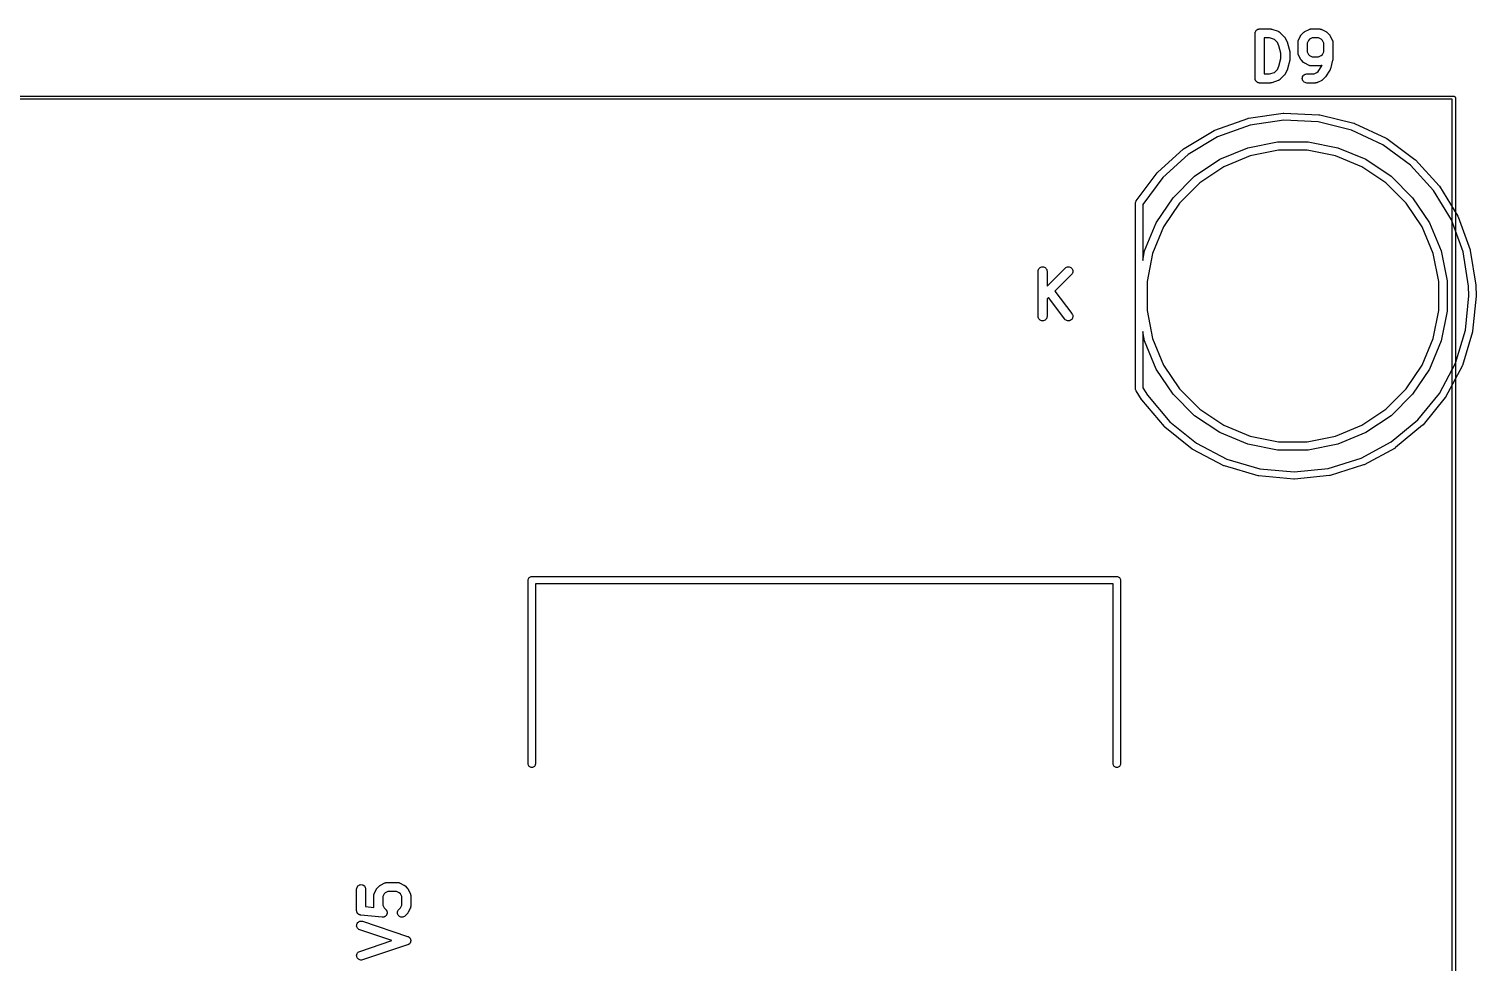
# Model space of a CAD drawing. Extents: x 19 to 116, y -142 to -16.
# Drawn here: x 91.68 to 115.77, y -31.07 to -15.53 of the extents above; entities that cross this region are included whole.
import ezdxf

# ---------------------------------------------------------------- set-up
doc = ezdxf.new("R2010")
doc.units = 0
doc.layers.add('BLACK', color=7, linetype='CONTINUOUS')

msp = doc.modelspace()

# ---------------------------------------------------------------- linework, layer by layer
at = {"layer": 'BLACK', "linetype": 'CONTINUOUS'}
for p, q in [((112.091, -15.6082), (112.092, -15.6012)), ((112.091, -15.6087), (112.091, -15.6082)), ((112.091, -15.6088), (112.091, -15.6087)), ((112.091, -15.6093), (112.091, -15.6088)), ((112.091, -15.6088), (112.091, -15.6088)), ((112.091, -16.3593), (112.091, -15.6093)), ((112.092, -15.6012), (112.093, -15.5942)), ((112.093, -15.5937), (112.095, -15.587)), ((112.093, -15.594), (112.093, -15.5937)), ((112.093, -15.5942), (112.093, -15.594)), ((112.095, -15.587), (112.097, -15.5802)), ((112.097, -15.5797), (112.101, -15.5735)), ((112.097, -15.58), (112.097, -15.5797)), ((112.097, -15.5802), (112.097, -15.58)), ((112.101, -15.5735), (112.104, -15.5673)), ((112.104, -15.5671), (112.105, -15.5669)), ((112.104, -15.5673), (112.104, -15.5671)), ((112.105, -15.5669), (112.109, -15.5615)), ((112.109, -15.5615), (112.114, -15.5561)), ((112.114, -15.5557), (112.119, -15.5513)), ((112.114, -15.5559), (112.114, -15.5557)), ((112.114, -15.5561), (112.114, -15.5559)), ((112.119, -15.5513), (112.125, -15.5468)), ((112.125, -15.5465), (112.132, -15.5433)), ((112.125, -15.5467), (112.125, -15.5465)), ((112.125, -15.5468), (112.125, -15.5467)), ((112.132, -15.5433), (112.138, -15.5399)), ((112.138, -15.5397), (112.145, -15.5377)), ((112.138, -15.5399), (112.138, -15.5397)), ((112.138, -15.5399), (112.138, -15.5399)), ((112.145, -15.5377), (112.152, -15.5357)), ((112.152, -15.5356), (112.159, -15.535)), ((112.152, -15.5357), (112.152, -15.5356)), ((112.152, -15.5357), (112.152, -15.5357)), ((112.159, -15.535), (112.166, -15.5343)), ((112.166, -15.5343), (112.345, -15.5343)), ((112.345, -15.5343), (112.346, -15.5343)), ((112.346, -15.5343), (112.35, -15.5348)), ((112.35, -15.5348), (112.354, -15.5349)), ((112.354, -15.5349), (112.357, -15.5356)), ((112.357, -15.5356), (112.361, -15.5359)), ((112.361, -15.5359), (112.365, -15.5372)), ((112.365, -15.5372), (112.369, -15.5381)), ((112.369, -15.5381), (112.476, -15.5738)), ((112.476, -15.5738), (112.477, -15.5742)), ((112.477, -15.5742), (112.479, -15.5751)), ((112.479, -15.5751), (112.481, -15.5758)), ((112.481, -15.5758), (112.485, -15.5782)), ((112.485, -15.5782), (112.49, -15.5803)), ((112.49, -15.5803), (112.492, -15.5816)), ((112.492, -15.5816), (112.494, -15.5827)), ((112.494, -15.5827), (112.498, -15.5859)), ((112.498, -15.5859), (112.502, -15.5889)), ((112.502, -15.5889), (112.503, -15.5906)), ((112.503, -15.5906), (112.505, -15.592)), ((112.505, -15.592), (112.577, -15.6634)), ((112.814, -15.7186), (112.849, -15.6472)), ((112.849, -15.6472), (112.85, -15.6462)), ((112.85, -15.6462), (112.852, -15.6427)), ((112.852, -15.6427), (112.854, -15.639)), ((112.854, -15.639), (112.856, -15.6366)), ((112.856, -15.6366), (112.858, -15.634)), ((112.858, -15.634), (112.861, -15.6309)), ((112.861, -15.6309), (112.863, -15.6277)), ((112.863, -15.6277), (112.899, -15.592)), ((112.899, -15.592), (112.9, -15.5912)), ((112.9, -15.5912), (112.903, -15.5886)), ((112.903, -15.5886), (112.906, -15.5857)), ((112.906, -15.5857), (112.909, -15.584)), ((112.909, -15.584), (112.911, -15.5821)), ((112.911, -15.5821), (112.915, -15.5802)), ((112.915, -15.5802), (112.919, -15.5779)), ((112.919, -15.5779), (112.99, -15.5422)), ((112.99, -15.5422), (112.991, -15.5417)), ((112.991, -15.5417), (112.993, -15.541)), ((112.993, -15.541), (112.995, -15.5399)), ((112.995, -15.5399), (113, -15.5385)), ((113, -15.5385), (113.005, -15.5367)), ((113.005, -15.5367), (113.007, -15.5364)), ((113.007, -15.5364), (113.009, -15.5357)), ((113.009, -15.5357), (113.014, -15.5352)), ((113.014, -15.5352), (113.019, -15.5344)), ((113.019, -15.5344), (113.021, -15.5345)), ((113.021, -15.5345), (113.024, -15.5343)), ((113.024, -15.5343), (113.166, -15.5343)), ((113.166, -15.5343), (113.167, -15.5343)), ((113.167, -15.5343), (113.17, -15.5345)), ((113.17, -15.5345), (113.172, -15.5345)), ((113.172, -15.5345), (113.177, -15.5354)), ((113.177, -15.5354), (113.182, -15.5359)), ((113.182, -15.5359), (113.184, -15.5366)), ((113.184, -15.5366), (113.186, -15.537)), ((113.186, -15.537), (113.191, -15.5388)), ((113.191, -15.5388), (113.196, -15.5404)), ((113.196, -15.5404), (113.198, -15.5414)), ((113.198, -15.5414), (113.2, -15.5422)), ((113.2, -15.5422), (113.271, -15.5779)), ((113.271, -15.5779), (113.272, -15.5784)), ((113.272, -15.5784), (113.276, -15.5807)), ((113.276, -15.5807), (113.28, -15.5827)), ((113.28, -15.5827), (113.282, -15.5847)), ((113.282, -15.5847), (113.285, -15.5864)), ((113.285, -15.5864), (113.288, -15.5893)), ((113.288, -15.5893), (113.291, -15.592)), ((113.291, -15.592), (113.327, -15.6277)), ((113.327, -15.6277), (113.327, -15.6284)), ((113.327, -15.6284), (113.33, -15.6317)), ((113.33, -15.6317), (113.333, -15.6348)), ((113.333, -15.6348), (113.335, -15.6374)), ((113.335, -15.6374), (113.336, -15.6399)), ((113.336, -15.6399), (113.338, -15.6436)), ((113.338, -15.6436), (113.341, -15.6472)), ((113.341, -15.6472), (113.376, -15.7186)), ((112.241, -15.6843), (112.241, -16.2843)), ((112.333, -15.6843), (112.241, -15.6843)), ((112.412, -15.7106), (112.333, -15.6843)), ((112.462, -15.7609), (112.412, -15.7106)), ((112.489, -15.814), (112.462, -15.7609)), ((112.52, -15.9399), (112.489, -15.814)), ((112.577, -15.6634), (112.577, -15.6641)), ((112.577, -15.6641), (112.58, -15.6674)), ((112.58, -15.6674), (112.583, -15.6705)), ((112.583, -15.6705), (112.585, -15.6731)), ((112.585, -15.6731), (112.586, -15.6756)), ((112.586, -15.6756), (112.588, -15.6793)), ((112.588, -15.6793), (112.591, -15.6829)), ((112.591, -15.6829), (112.626, -15.7543)), ((112.626, -15.7543), (112.627, -15.7553)), ((112.627, -15.7553), (112.627, -15.7556)), ((112.627, -15.7556), (112.627, -15.7559)), ((112.627, -15.7559), (112.629, -15.7625)), ((112.629, -15.7625), (112.632, -15.769)), ((112.632, -15.769), (112.632, -15.7693)), ((112.632, -15.7693), (112.632, -15.7697)), ((112.632, -15.7697), (112.668, -15.9125)), ((112.806, -15.7467), (112.807, -15.7416)), ((112.806, -15.7489), (112.806, -15.7467)), ((112.806, -15.7511), (112.806, -15.7489)), ((112.806, -15.7521), (112.806, -15.7511)), ((112.806, -15.9307), (112.806, -15.7521)), ((112.807, -15.7365), (112.808, -15.7344)), ((112.807, -15.7416), (112.807, -15.7365)), ((112.808, -15.7323), (112.81, -15.7275)), ((112.808, -15.7344), (112.808, -15.7323)), ((112.81, -15.7275), (112.812, -15.7226)), ((112.812, -15.7226), (112.813, -15.7207)), ((112.813, -15.7207), (112.814, -15.7186)), ((112.978, -15.7251), (112.956, -15.7698)), ((112.956, -15.7698), (112.956, -15.913)), ((112.997, -15.7066), (112.978, -15.7251)), ((113.041, -15.6843), (112.997, -15.7066)), ((113.149, -15.6843), (113.041, -15.6843)), ((113.193, -15.7066), (113.149, -15.6843)), ((113.212, -15.7251), (113.193, -15.7066)), ((113.234, -15.7698), (113.212, -15.7251)), ((113.234, -15.913), (113.234, -15.7698)), ((113.376, -15.7186), (113.377, -15.7195)), ((113.377, -15.7195), (113.378, -15.7216)), ((113.378, -15.7216), (113.379, -15.7236)), ((113.379, -15.7236), (113.38, -15.7285)), ((113.38, -15.7285), (113.382, -15.7333)), ((113.382, -15.7333), (113.382, -15.7355)), ((113.382, -15.7355), (113.383, -15.7376)), ((113.383, -15.7376), (113.383, -15.7427)), ((113.383, -15.7427), (113.384, -15.7477)), ((113.384, -15.7477), (113.384, -15.7499)), ((113.384, -15.7499), (113.384, -15.7521)), ((113.384, -15.7521), (113.384, -16.0379)), ((112.489, -16.1545), (112.52, -16.0286)), ((112.52, -16.0286), (112.52, -15.9399)), ((112.668, -16.056), (112.632, -16.1989)), ((112.668, -15.9125), (112.668, -15.9135)), ((112.668, -15.9135), (112.668, -15.9149)), ((112.668, -15.9149), (112.669, -15.9161)), ((112.669, -16.0475), (112.668, -16.0534)), ((112.668, -16.0534), (112.668, -16.0547)), ((112.668, -16.0547), (112.668, -16.056)), ((112.669, -15.9161), (112.669, -15.9221)), ((112.669, -15.9221), (112.67, -15.928)), ((112.67, -16.0416), (112.669, -16.0475)), ((112.67, -15.928), (112.67, -15.9294)), ((112.67, -15.9294), (112.67, -15.9307)), ((112.67, -15.9307), (112.67, -16.0379)), ((112.67, -16.0379), (112.67, -16.0389)), ((112.67, -16.0389), (112.67, -16.0402)), ((112.67, -16.0402), (112.67, -16.0416)), ((112.806, -15.9329), (112.806, -15.9307)), ((112.806, -15.9351), (112.806, -15.9329)), ((112.807, -15.9402), (112.806, -15.9351)), ((112.807, -15.9453), (112.807, -15.9402)), ((112.808, -15.9474), (112.807, -15.9453)), ((112.808, -15.9496), (112.808, -15.9474)), ((112.81, -15.9544), (112.808, -15.9496)), ((112.811, -15.9593), (112.81, -15.9544)), ((112.812, -15.9612), (112.811, -15.9593)), ((112.813, -15.9633), (112.812, -15.9612)), ((112.814, -15.9643), (112.813, -15.9633)), ((112.849, -16.0357), (112.814, -15.9643)), ((112.852, -16.0392), (112.849, -16.0357)), ((112.854, -16.043), (112.852, -16.0392)), ((112.855, -16.0454), (112.854, -16.043)), ((112.857, -16.0481), (112.855, -16.0454)), ((112.86, -16.0511), (112.857, -16.0481)), ((112.863, -16.0544), (112.86, -16.0511)), ((112.863, -16.0552), (112.863, -16.0544)), ((112.899, -16.0909), (112.863, -16.0552)), ((112.902, -16.0936), (112.899, -16.0909)), ((112.905, -16.0965), (112.902, -16.0936)), ((112.908, -16.0982), (112.905, -16.0965)), ((112.91, -16.1002), (112.908, -16.0982)), ((112.914, -16.1022), (112.91, -16.1002)), ((112.918, -16.1045), (112.914, -16.1022)), ((112.919, -16.1049), (112.918, -16.1045)), ((112.99, -16.1407), (112.919, -16.1049)), ((112.956, -15.913), (112.978, -15.9577)), ((112.978, -15.9577), (112.997, -15.9762)), ((112.992, -16.1414), (112.99, -16.1407)), ((112.997, -15.9762), (113.041, -15.9986)), ((113.041, -15.9986), (113.149, -15.9986)), ((113.149, -15.9986), (113.193, -15.9762)), ((113.193, -15.9762), (113.212, -15.9577)), ((113.199, -16.1411), (113.197, -16.1419)), ((113.2, -16.1407), (113.199, -16.1411)), ((113.207, -16.137), (113.2, -16.1407)), ((113.204, -16.1499), (113.207, -16.137)), ((113.212, -15.9577), (113.234, -15.913)), ((113.382, -16.056), (113.346, -16.1989)), ((113.383, -16.0534), (113.382, -16.0547)), ((113.382, -16.0547), (113.382, -16.056)), ((113.384, -16.0416), (113.383, -16.0475)), ((113.383, -16.0475), (113.383, -16.0534)), ((113.384, -16.0379), (113.384, -16.0389)), ((113.384, -16.0389), (113.384, -16.0402)), ((113.384, -16.0402), (113.384, -16.0416)), ((112.092, -16.3663), (112.091, -16.3593)), ((112.093, -16.3733), (112.092, -16.3663)), ((112.093, -16.3736), (112.093, -16.3733)), ((112.093, -16.3739), (112.093, -16.3736)), ((112.095, -16.3806), (112.093, -16.3739)), ((112.097, -16.3874), (112.095, -16.3806)), ((112.241, -16.2843), (112.333, -16.2843)), ((112.333, -16.2843), (112.412, -16.258)), ((112.412, -16.258), (112.462, -16.2077)), ((112.462, -16.2077), (112.489, -16.1545)), ((112.501, -16.3803), (112.497, -16.3833)), ((112.503, -16.3787), (112.501, -16.3803)), ((112.504, -16.3773), (112.503, -16.3787)), ((112.505, -16.3766), (112.504, -16.3773)), ((112.577, -16.3052), (112.505, -16.3766)), ((112.579, -16.3019), (112.577, -16.3052)), ((112.582, -16.2989), (112.579, -16.3019)), ((112.584, -16.2963), (112.582, -16.2989)), ((112.586, -16.2939), (112.584, -16.2963)), ((112.588, -16.2902), (112.586, -16.2939)), ((112.59, -16.2866), (112.588, -16.2902)), ((112.591, -16.2857), (112.59, -16.2866)), ((112.626, -16.2143), (112.591, -16.2857)), ((112.627, -16.2136), (112.626, -16.2139)), ((112.626, -16.2139), (112.626, -16.2143)), ((112.629, -16.2071), (112.627, -16.2136)), ((112.632, -16.2006), (112.629, -16.2071)), ((112.632, -16.1989), (112.632, -16.1999)), ((112.632, -16.1999), (112.632, -16.2002)), ((112.632, -16.2002), (112.632, -16.2006)), ((112.877, -16.3588), (112.879, -16.3442)), ((112.878, -16.3733), (112.877, -16.3588)), ((112.883, -16.3874), (112.878, -16.3733)), ((112.879, -16.3442), (112.883, -16.3302)), ((112.883, -16.3302), (112.89, -16.3173)), ((112.89, -16.3173), (112.899, -16.3061)), ((112.899, -16.3061), (112.911, -16.2968)), ((112.911, -16.2968), (112.924, -16.2899)), ((112.924, -16.2899), (112.938, -16.2857)), ((112.938, -16.2857), (112.952, -16.2843)), ((112.952, -16.2843), (113.077, -16.2843)), ((112.994, -16.1425), (112.992, -16.1414)), ((112.999, -16.1441), (112.994, -16.1425)), ((113.004, -16.1459), (112.999, -16.1441)), ((113.006, -16.1463), (113.004, -16.1459)), ((113.008, -16.1469), (113.006, -16.1463)), ((113.013, -16.1475), (113.008, -16.1469)), ((113.018, -16.1484), (113.013, -16.1475)), ((113.02, -16.1483), (113.018, -16.1484)), ((113.023, -16.1486), (113.02, -16.1483)), ((113.024, -16.1486), (113.023, -16.1486)), ((113.166, -16.1486), (113.024, -16.1486)), ((113.077, -16.2843), (113.122, -16.2619)), ((113.122, -16.2619), (113.144, -16.2401)), ((113.144, -16.2401), (113.204, -16.1499)), ((113.169, -16.1484), (113.166, -16.1486)), ((113.171, -16.1484), (113.169, -16.1484)), ((113.176, -16.1476), (113.171, -16.1484)), ((113.181, -16.1471), (113.176, -16.1476)), ((113.183, -16.1465), (113.181, -16.1471)), ((113.185, -16.1462), (113.183, -16.1465)), ((113.19, -16.1444), (113.185, -16.1462)), ((113.195, -16.1429), (113.19, -16.1444)), ((113.197, -16.1419), (113.195, -16.1429)), ((113.215, -16.38), (113.212, -16.3829)), ((113.219, -16.3773), (113.215, -16.38)), ((113.255, -16.3409), (113.219, -16.3766)), ((113.219, -16.3766), (113.219, -16.3773)), ((113.26, -16.3356), (113.255, -16.3409)), ((113.264, -16.3303), (113.26, -16.3356)), ((113.265, -16.3295), (113.264, -16.3296)), ((113.264, -16.3296), (113.264, -16.3296)), ((113.264, -16.3296), (113.264, -16.3296)), ((113.264, -16.3296), (113.264, -16.3303)), ((113.336, -16.2223), (113.265, -16.3295)), ((113.338, -16.2179), (113.336, -16.2223)), ((113.341, -16.2136), (113.338, -16.2179)), ((113.342, -16.2115), (113.341, -16.2136)), ((113.343, -16.2094), (113.342, -16.2115)), ((113.344, -16.2046), (113.343, -16.2094)), ((113.346, -16.1999), (113.344, -16.2046)), ((113.346, -16.1989), (113.346, -16.1999)), ((112.097, -16.3876), (112.097, -16.3874)), ((112.097, -16.3879), (112.097, -16.3876)), ((112.1, -16.3941), (112.097, -16.3879)), ((112.104, -16.4004), (112.1, -16.3941)), ((112.104, -16.4006), (112.104, -16.4004)), ((112.104, -16.4008), (112.104, -16.4006)), ((112.108, -16.4063), (112.104, -16.4008)), ((112.113, -16.4118), (112.108, -16.4063)), ((112.113, -16.4119), (112.113, -16.4118)), ((112.113, -16.4121), (112.113, -16.4119)), ((112.119, -16.4166), (112.113, -16.4121)), ((112.124, -16.4212), (112.119, -16.4166)), ((112.124, -16.4213), (112.124, -16.4212)), ((112.124, -16.4215), (112.124, -16.4213)), ((112.131, -16.4248), (112.124, -16.4215)), ((112.137, -16.4282), (112.131, -16.4248)), ((112.137, -16.4283), (112.137, -16.4282)), ((112.137, -16.4284), (112.137, -16.4283)), ((112.144, -16.4305), (112.137, -16.4284)), ((112.151, -16.4326), (112.144, -16.4305)), ((112.151, -16.4327), (112.151, -16.4326)), ((112.151, -16.4328), (112.151, -16.4327)), ((112.158, -16.4335), (112.151, -16.4328)), ((112.165, -16.4343), (112.158, -16.4335)), ((112.166, -16.4343), (112.165, -16.4343)), ((112.345, -16.4343), (112.166, -16.4343)), ((112.166, -16.4343), (112.166, -16.4343)), ((112.166, -16.4343), (112.166, -16.4343)), ((112.166, -16.4343), (112.166, -16.4343)), ((112.349, -16.4339), (112.345, -16.4343)), ((112.353, -16.4338), (112.349, -16.4339)), ((112.356, -16.4332), (112.353, -16.4338)), ((112.36, -16.4329), (112.356, -16.4332)), ((112.364, -16.4316), (112.36, -16.4329)), ((112.368, -16.4308), (112.364, -16.4316)), ((112.369, -16.4304), (112.368, -16.4308)), ((112.476, -16.3947), (112.369, -16.4304)), ((112.478, -16.3938), (112.476, -16.3947)), ((112.48, -16.3932), (112.478, -16.3938)), ((112.485, -16.3909), (112.48, -16.3932)), ((112.489, -16.3888), (112.485, -16.3909)), ((112.491, -16.3875), (112.489, -16.3888)), ((112.493, -16.3865), (112.491, -16.3875)), ((112.497, -16.3833), (112.493, -16.3865)), ((112.889, -16.4004), (112.883, -16.3874)), ((112.899, -16.4118), (112.889, -16.4004)), ((112.91, -16.4212), (112.899, -16.4118)), ((112.923, -16.4282), (112.91, -16.4212)), ((112.937, -16.4326), (112.923, -16.4282)), ((112.951, -16.4343), (112.937, -16.4326)), ((112.952, -16.4343), (112.951, -16.4343)), ((113.095, -16.4343), (112.952, -16.4343)), ((113.097, -16.4341), (113.095, -16.4343)), ((113.099, -16.4342), (113.097, -16.4341)), ((113.104, -16.4334), (113.099, -16.4342)), ((113.11, -16.4329), (113.104, -16.4334)), ((113.112, -16.4322), (113.11, -16.4329)), ((113.114, -16.4319), (113.112, -16.4322)), ((113.119, -16.4301), (113.114, -16.4319)), ((113.124, -16.4286), (113.119, -16.4301)), ((113.126, -16.4276), (113.124, -16.4286)), ((113.128, -16.4268), (113.126, -16.4276)), ((113.129, -16.4264), (113.128, -16.4268)), ((113.2, -16.3907), (113.129, -16.4264)), ((113.204, -16.3884), (113.2, -16.3907)), ((113.207, -16.3865), (113.204, -16.3884)), ((113.21, -16.3845), (113.207, -16.3865)), ((113.212, -16.3829), (113.21, -16.3845)), ((19.4312, -16.655), (115.399, -16.655)), ((115.375, -16.705), (19.455, -16.705)), ((115.375, -142.215), (115.375, -16.705)), ((115.399, -16.655), (115.4, -16.6549)), ((115.4, -16.6549), (115.401, -16.655)), ((115.401, -16.655), (115.401, -16.655)), ((115.401, -16.655), (115.405, -16.6554)), ((115.405, -16.6554), (115.41, -16.6568)), ((115.41, -16.6568), (115.414, -16.6591)), ((115.414, -16.6591), (115.418, -16.6622)), ((115.418, -16.6622), (115.421, -16.666)), ((115.421, -16.666), (115.423, -16.6704)), ((115.423, -16.6704), (115.425, -16.6751)), ((115.425, -16.6751), (115.425, -16.68)), ((115.425, -16.68), (115.425, -16.6812)), ((115.425, -16.6812), (115.425, -142.239)), ((111.422, -17.2201), (111.972, -17.0235)), ((111.972, -17.0235), (111.973, -17.0232)), ((111.973, -17.0232), (111.978, -17.0219)), ((111.978, -17.0219), (111.983, -17.0206)), ((111.983, -17.0206), (112.56, -16.9345)), ((112.572, -17.054), (112.007, -17.1384)), ((112.56, -16.9345), (112.561, -16.9343)), ((112.561, -16.9343), (112.567, -16.9341)), ((112.567, -16.9341), (112.572, -16.9339)), ((112.572, -16.9339), (113.155, -16.9615)), ((113.143, -17.081), (112.572, -17.054)), ((113.698, -17.2185), (113.143, -17.081)), ((113.155, -16.9615), (113.156, -16.9615)), ((113.156, -16.9615), (113.161, -16.9624)), ((113.161, -16.9624), (113.167, -16.9631)), ((113.167, -16.9631), (113.733, -17.1034)), ((113.733, -17.1034), (113.734, -17.1036)), ((113.734, -17.1036), (113.739, -17.1055)), ((110.911, -17.5247), (111.412, -17.2251)), ((111.468, -17.3311), (110.978, -17.6247)), ((111.412, -17.2251), (111.413, -17.2247)), ((111.413, -17.2247), (111.418, -17.2224)), ((111.418, -17.2224), (111.422, -17.2201)), ((112.007, -17.1384), (111.468, -17.3311)), ((114.216, -17.4611), (113.698, -17.2185)), ((113.739, -17.1055), (113.744, -17.1073)), ((113.744, -17.1073), (114.272, -17.3549)), ((110.469, -17.9228), (110.902, -17.5317)), ((110.902, -17.5311), (110.907, -17.528)), ((110.902, -17.5317), (110.902, -17.5311)), ((110.907, -17.528), (110.911, -17.5247)), ((111.504, -17.7046), (111.971, -17.5111)), ((111.971, -17.5111), (112.467, -17.4124)), ((112.481, -17.5517), (112.012, -17.6451)), ((112.467, -17.4124), (112.973, -17.4124)), ((112.959, -17.5517), (112.481, -17.5517)), ((113.428, -17.6451), (112.959, -17.5517)), ((112.973, -17.4124), (113.469, -17.5111)), ((113.469, -17.5111), (113.936, -17.7046)), ((114.677, -17.7997), (114.216, -17.4611)), ((114.272, -17.3549), (114.273, -17.3553)), ((114.273, -17.3553), (114.278, -17.3582)), ((114.278, -17.3582), (114.282, -17.3609)), ((114.282, -17.3609), (114.753, -17.7065)), ((110.978, -17.6247), (110.553, -18.0079)), ((111.083, -17.9856), (111.504, -17.7046)), ((112.012, -17.6451), (111.57, -17.8281)), ((113.87, -17.8281), (113.428, -17.6451)), ((113.936, -17.7046), (114.357, -17.9856)), ((115.063, -18.2213), (114.677, -17.7997)), ((114.753, -17.7065), (114.753, -17.707)), ((114.753, -17.707), (114.757, -17.7107)), ((114.757, -17.7107), (114.761, -17.7143)), ((114.761, -17.7143), (115.156, -18.1446)), ((110.114, -18.3963), (110.461, -17.9315)), ((110.553, -18.0079), (110.22, -18.4551)), ((110.461, -17.9308), (110.465, -17.9269)), ((110.461, -17.9315), (110.461, -17.9308)), ((110.465, -17.9269), (110.469, -17.9228)), ((110.726, -18.3433), (111.083, -17.9856)), ((111.57, -17.8281), (111.172, -18.0939)), ((114.268, -18.0939), (113.87, -17.8281)), ((114.357, -17.9856), (114.714, -18.3433)), ((111.172, -18.0939), (110.834, -18.4321)), ((114.606, -18.4321), (114.268, -18.0939)), ((115.36, -18.7099), (115.063, -18.2213)), ((115.156, -18.1446), (115.156, -18.1452)), ((115.156, -18.1452), (115.159, -18.1496)), ((115.159, -18.1496), (115.163, -18.1539)), ((115.163, -18.1539), (115.466, -18.6526)), ((110.1, -18.4321), (110.101, -18.4232)), ((110.1, -21.5279), (110.1, -18.4321)), ((110.101, -18.4232), (110.104, -18.4119)), ((110.104, -18.4119), (110.11, -18.4015)), ((110.11, -18.4015), (110.114, -18.3963)), ((110.22, -18.4551), (110.22, -19.3874)), ((110.445, -18.7638), (110.726, -18.3433)), ((110.834, -18.4321), (110.568, -18.8298)), ((114.872, -18.8298), (114.606, -18.4321)), ((114.714, -18.3433), (114.995, -18.7638)), ((110.251, -19.2311), (110.445, -18.7638)), ((114.995, -18.7638), (115.189, -19.2311)), ((115.557, -19.2469), (115.36, -18.7099)), ((115.466, -18.6526), (115.466, -18.6533)), ((115.466, -18.6533), (115.468, -18.6582)), ((115.468, -18.6582), (115.471, -18.6632)), ((115.471, -18.6632), (115.671, -19.2112)), ((110.568, -18.8298), (110.385, -19.2717)), ((115.055, -19.2717), (114.872, -18.8298)), ((110.22, -19.3874), (110.251, -19.2311)), ((110.385, -19.2717), (110.292, -19.7408)), ((115.148, -19.7408), (115.055, -19.2717)), ((115.189, -19.2311), (115.288, -19.7271)), ((115.645, -19.8139), (115.557, -19.2469)), ((115.671, -19.2112), (115.672, -19.212)), ((115.672, -19.212), (115.673, -19.2173)), ((115.673, -19.2173), (115.674, -19.2225)), ((115.674, -19.2225), (115.764, -19.7991)), ((108.501, -19.5157), (108.513, -19.5065)), ((108.513, -19.5065), (108.525, -19.4997)), ((108.525, -19.4997), (108.54, -19.4956)), ((108.54, -19.4956), (108.554, -19.4943)), ((108.554, -19.4943), (108.569, -19.4958)), ((108.569, -19.4958), (108.583, -19.5001)), ((108.583, -19.5001), (108.596, -19.5071)), ((108.596, -19.5071), (108.607, -19.5164)), ((108.93, -19.5155), (108.941, -19.5064)), ((108.941, -19.5064), (108.954, -19.4996)), ((108.954, -19.4996), (108.968, -19.4956)), ((108.968, -19.4956), (108.983, -19.4943)), ((108.983, -19.4943), (108.997, -19.4959)), ((108.997, -19.4959), (109.011, -19.5002)), ((109.011, -19.5002), (109.024, -19.5073)), ((109.024, -19.5073), (109.036, -19.5166)), ((108.479, -19.5682), (108.48, -19.5537)), ((108.479, -19.5693), (108.479, -19.5682)), ((108.479, -20.3193), (108.479, -19.5693)), ((108.48, -19.5537), (108.485, -19.5397)), ((108.485, -19.5397), (108.492, -19.5269)), ((108.492, -19.5269), (108.501, -19.5157)), ((108.607, -19.5164), (108.616, -19.5278)), ((108.616, -19.5278), (108.623, -19.5407)), ((108.623, -19.5407), (108.627, -19.5547)), ((108.627, -19.5547), (108.629, -19.5693)), ((108.629, -19.8168), (108.929, -19.5163)), ((108.629, -19.5693), (108.629, -19.8168)), ((109.035, -19.6223), (108.76, -19.8978)), ((108.929, -19.5163), (108.93, -19.5155)), ((109.044, -19.611), (109.035, -19.6223)), ((109.036, -19.5166), (109.045, -19.528)), ((109.051, -19.5981), (109.044, -19.611)), ((109.045, -19.528), (109.052, -19.5409)), ((109.056, -19.5841), (109.051, -19.5981)), ((109.052, -19.5409), (109.056, -19.555)), ((109.056, -19.555), (109.057, -19.5695)), ((109.057, -19.5695), (109.056, -19.5841)), ((110.292, -19.7408), (110.292, -20.2192)), ((115.148, -20.2192), (115.148, -19.7408)), ((115.288, -19.7271), (115.288, -20.2329)), ((108.76, -19.8978), (109.042, -20.2743)), ((115.594, -20.5486), (115.65, -19.9777)), ((115.65, -19.9777), (115.645, -19.8139)), ((115.77, -19.9854), (115.713, -20.5662)), ((115.764, -19.7991), (115.764, -19.7999)), ((115.764, -19.7999), (115.765, -19.8033)), ((115.765, -19.8033), (115.765, -19.8066)), ((115.765, -19.8066), (115.77, -19.9787)), ((115.77, -19.9787), (115.77, -19.9796)), ((115.77, -19.9796), (115.77, -19.9829)), ((115.77, -19.9829), (115.77, -19.9854)), ((108.653, -20.0049), (108.629, -20.0289)), ((108.629, -20.0289), (108.629, -20.3193)), ((108.922, -20.3643), (108.653, -20.0049)), ((110.292, -20.2192), (110.385, -20.6883)), ((115.055, -20.6883), (115.148, -20.2192)), ((115.288, -20.2329), (115.189, -20.7289)), ((108.48, -20.3339), (108.479, -20.3193)), ((108.484, -20.3479), (108.48, -20.3339)), ((108.491, -20.3608), (108.484, -20.3479)), ((108.5, -20.3721), (108.491, -20.3608)), ((108.512, -20.3815), (108.5, -20.3721)), ((108.525, -20.3884), (108.512, -20.3815)), ((108.538, -20.3928), (108.525, -20.3884)), ((108.553, -20.3943), (108.538, -20.3928)), ((108.568, -20.393), (108.553, -20.3943)), ((108.582, -20.3888), (108.568, -20.393)), ((108.595, -20.382), (108.582, -20.3888)), ((108.606, -20.3729), (108.595, -20.382)), ((108.615, -20.3617), (108.606, -20.3729)), ((108.623, -20.3488), (108.615, -20.3617)), ((108.627, -20.3349), (108.623, -20.3488)), ((108.629, -20.3203), (108.627, -20.3349)), ((108.629, -20.3193), (108.629, -20.3203)), ((108.932, -20.3751), (108.922, -20.3643)), ((108.944, -20.3838), (108.932, -20.3751)), ((108.957, -20.39), (108.944, -20.3838)), ((108.971, -20.3935), (108.957, -20.39)), ((108.986, -20.3942), (108.971, -20.3935)), ((109, -20.392), (108.986, -20.3942)), ((109.014, -20.3871), (109, -20.392)), ((109.027, -20.3796), (109.014, -20.3871)), ((109.038, -20.3698), (109.027, -20.3796)), ((109.046, -20.3581), (109.038, -20.3698)), ((109.042, -20.2743), (109.043, -20.2751)), ((109.043, -20.2751), (109.05, -20.2877)), ((109.053, -20.3449), (109.046, -20.3581)), ((109.05, -20.2877), (109.055, -20.3016)), ((109.056, -20.3307), (109.053, -20.3449)), ((109.055, -20.3016), (109.057, -20.3161)), ((109.057, -20.3161), (109.056, -20.3307)), ((110.251, -20.7289), (110.22, -20.5726)), ((110.22, -20.5726), (110.22, -21.5072)), ((110.385, -20.6883), (110.568, -21.1302)), ((114.872, -21.1302), (115.055, -20.6883)), ((115.429, -21.096), (115.594, -20.5486)), ((115.711, -20.5776), (115.542, -21.1363)), ((115.712, -20.5723), (115.711, -20.5776)), ((115.713, -20.567), (115.712, -20.5723)), ((115.713, -20.5662), (115.713, -20.567)), ((110.445, -21.1962), (110.251, -20.7289)), ((115.189, -20.7289), (114.995, -21.1962)), ((110.726, -21.6167), (110.445, -21.1962)), ((110.568, -21.1302), (110.834, -21.5279)), ((114.606, -21.5279), (114.872, -21.1302)), ((114.995, -21.1962), (114.714, -21.6167)), ((115.16, -21.6009), (115.429, -21.096)), ((115.538, -21.1471), (115.264, -21.6624)), ((115.54, -21.1421), (115.538, -21.1471)), ((115.542, -21.1371), (115.54, -21.1421)), ((115.542, -21.1363), (115.542, -21.1371)), ((110.101, -21.5368), (110.1, -21.5279)), ((110.104, -21.5481), (110.101, -21.5368)), ((110.11, -21.5585), (110.104, -21.5481)), ((110.112, -21.561), (110.11, -21.5585)), ((110.203, -21.7021), (110.112, -21.561)), ((110.22, -21.5072), (110.302, -21.634)), ((110.302, -21.634), (110.671, -22.0735)), ((111.083, -21.9744), (110.726, -21.6167)), ((110.834, -21.5279), (111.172, -21.8661)), ((114.268, -21.8661), (114.606, -21.5279)), ((114.714, -21.6167), (114.357, -21.9744)), ((114.799, -22.0441), (115.16, -21.6009)), ((115.257, -21.6722), (114.888, -22.1244)), ((115.26, -21.6677), (115.257, -21.6722)), ((115.263, -21.6632), (115.26, -21.6677)), ((115.264, -21.6624), (115.263, -21.6632)), ((110.205, -21.7047), (110.203, -21.7021)), ((110.207, -21.7076), (110.205, -21.7047)), ((110.207, -21.7082), (110.207, -21.7076)), ((110.582, -22.1552), (110.207, -21.7082)), ((111.172, -21.8661), (111.57, -22.1319)), ((113.87, -22.1319), (114.268, -21.8661)), ((110.586, -22.159), (110.582, -22.1552)), ((110.59, -22.1628), (110.586, -22.159)), ((110.591, -22.1634), (110.59, -22.1628)), ((111.046, -22.5289), (110.591, -22.1634)), ((110.671, -22.0735), (111.116, -22.4317)), ((111.504, -22.2554), (111.083, -21.9744)), ((111.57, -22.1319), (112.012, -22.3149)), ((113.428, -22.3149), (113.87, -22.1319)), ((114.357, -21.9744), (113.936, -22.2554)), ((114.359, -22.4086), (114.799, -22.0441)), ((114.88, -22.1328), (114.431, -22.5048)), ((114.884, -22.1289), (114.88, -22.1328)), ((114.888, -22.1251), (114.884, -22.1289)), ((114.888, -22.1244), (114.888, -22.1251)), ((111.971, -22.4489), (111.504, -22.2554)), ((112.012, -22.3149), (112.481, -22.4083)), ((112.959, -22.4083), (113.428, -22.3149)), ((113.936, -22.2554), (113.469, -22.4489)), ((111.05, -22.5319), (111.046, -22.5289)), ((111.055, -22.535), (111.05, -22.5319)), ((111.055, -22.5354), (111.055, -22.535)), ((111.573, -22.8056), (111.055, -22.5354)), ((111.116, -22.4317), (111.623, -22.6966)), ((112.467, -22.5476), (111.971, -22.4489)), ((112.973, -22.5476), (112.467, -22.5476)), ((112.481, -22.4083), (112.959, -22.4083)), ((113.469, -22.4489), (112.973, -22.5476)), ((113.856, -22.6806), (114.359, -22.4086)), ((114.421, -22.5113), (113.908, -22.789)), ((114.425, -22.5083), (114.421, -22.5113)), ((114.43, -22.5053), (114.425, -22.5083)), ((114.431, -22.5048), (114.43, -22.5053)), ((111.578, -22.8077), (111.573, -22.8056)), ((111.583, -22.8098), (111.578, -22.8077)), ((111.583, -22.81), (111.583, -22.8098)), ((112.143, -22.9747), (111.583, -22.81)), ((111.623, -22.6966), (112.171, -22.8579)), ((112.171, -22.8579), (112.741, -22.9096)), ((112.741, -22.9096), (113.31, -22.8498)), ((113.31, -22.8498), (113.856, -22.6806)), ((113.897, -22.7935), (113.339, -22.9662)), ((113.902, -22.7914), (113.897, -22.7935)), ((113.907, -22.7894), (113.902, -22.7914)), ((113.908, -22.789), (113.907, -22.7894)), ((112.149, -22.9757), (112.143, -22.9747)), ((112.154, -22.9768), (112.149, -22.9757)), ((112.155, -22.9769), (112.154, -22.9768)), ((112.736, -23.0297), (112.155, -22.9769)), ((112.741, -23.0296), (112.736, -23.0297)), ((112.747, -23.0297), (112.741, -23.0296)), ((112.748, -23.0296), (112.747, -23.0297)), ((113.328, -22.9685), (112.748, -23.0296)), ((113.333, -22.9674), (113.328, -22.9685)), ((113.339, -22.9664), (113.333, -22.9674)), ((113.339, -22.9662), (113.339, -22.9664)), ((99.9897, -24.71), (99.9909, -24.6982)), ((99.99, -24.713), (99.9897, -24.71)), ((99.99, -27.7729), (99.99, -24.713)), ((99.9909, -24.6982), (99.9943, -24.6869)), ((99.9943, -24.6869), (99.9999, -24.6765)), ((99.9999, -24.6765), (100.007, -24.6674)), ((100.007, -24.6674), (100.017, -24.6599)), ((100.017, -24.6599), (100.027, -24.6543)), ((100.027, -24.6543), (100.038, -24.6509)), ((100.038, -24.6509), (100.047, -24.65)), ((100.047, -24.65), (100.05, -24.6497)), ((100.047, -24.65), (100.047, -24.65)), ((100.05, -24.6497), (100.053, -24.65)), ((100.053, -24.65), (109.787, -24.65)), ((109.73, -24.77), (100.11, -24.77)), ((100.11, -24.77), (100.11, -27.7729)), ((109.73, -27.7729), (109.73, -24.77)), ((109.787, -24.65), (109.79, -24.6497)), ((109.79, -24.6497), (109.793, -24.65)), ((109.793, -24.65), (109.802, -24.6509)), ((109.802, -24.6509), (109.813, -24.6543)), ((109.813, -24.6543), (109.823, -24.6599)), ((109.823, -24.6599), (109.833, -24.6674)), ((109.833, -24.6674), (109.84, -24.6765)), ((109.84, -24.6765), (109.846, -24.6869)), ((109.846, -24.6869), (109.849, -24.6982)), ((109.849, -24.6982), (109.85, -24.71)), ((109.85, -24.71), (109.85, -24.7129)), ((109.85, -24.7129), (109.85, -27.7729)), ((99.9909, -27.7818), (99.99, -27.7729)), ((99.9943, -27.7931), (99.9909, -27.7818)), ((99.9999, -27.8035), (99.9943, -27.7931)), ((100.007, -27.8126), (99.9999, -27.8035)), ((100.017, -27.8201), (100.007, -27.8126)), ((100.027, -27.8257), (100.017, -27.8201)), ((100.038, -27.8291), (100.027, -27.8257)), ((100.05, -27.8303), (100.038, -27.8291)), ((100.062, -27.8291), (100.05, -27.8303)), ((100.073, -27.8257), (100.062, -27.8291)), ((100.083, -27.8201), (100.073, -27.8257)), ((100.093, -27.8126), (100.083, -27.8201)), ((100.1, -27.8035), (100.093, -27.8126)), ((100.106, -27.7931), (100.1, -27.8035)), ((100.109, -27.7818), (100.106, -27.7931)), ((100.11, -27.7729), (100.109, -27.7818)), ((109.731, -27.7818), (109.73, -27.7729)), ((109.734, -27.7931), (109.731, -27.7818)), ((109.74, -27.8035), (109.734, -27.7931)), ((109.747, -27.8126), (109.74, -27.8035)), ((109.757, -27.8201), (109.747, -27.8126)), ((109.767, -27.8257), (109.757, -27.8201)), ((109.778, -27.8291), (109.767, -27.8257)), ((109.79, -27.8303), (109.778, -27.8291)), ((109.802, -27.8291), (109.79, -27.8303)), ((109.813, -27.8257), (109.802, -27.8291)), ((109.823, -27.8201), (109.813, -27.8257)), ((109.833, -27.8126), (109.823, -27.8201)), ((109.84, -27.8035), (109.833, -27.8126)), ((109.846, -27.7931), (109.84, -27.8035)), ((109.849, -27.7818), (109.846, -27.7931)), ((109.85, -27.7729), (109.849, -27.7818)), ((97.1343, -29.854), (97.1359, -29.8394)), ((97.1343, -29.855), (97.1343, -29.854)), ((97.1343, -30.2121), (97.1343, -29.855)), ((97.1359, -29.8394), (97.1403, -29.8255)), ((97.1403, -29.8255), (97.1474, -29.8126)), ((97.1474, -29.8126), (97.1568, -29.8014)), ((97.1568, -29.8014), (97.1682, -29.7922)), ((97.1682, -29.7922), (97.1812, -29.7855)), ((97.1812, -29.7855), (97.1952, -29.7813)), ((97.1952, -29.7813), (97.2098, -29.78)), ((97.2098, -29.78), (97.2244, -29.7815)), ((97.2244, -29.7815), (97.2383, -29.7859)), ((97.2383, -29.7859), (97.2512, -29.7928)), ((97.2512, -29.7928), (97.2625, -29.8022)), ((97.2625, -29.8022), (97.2718, -29.8135)), ((97.2718, -29.8135), (97.2786, -29.8264)), ((97.2786, -29.8264), (97.2829, -29.8404)), ((97.2829, -29.8404), (97.2843, -29.855)), ((97.2843, -29.855), (97.2843, -30.1443)), ((97.4279, -29.9286), (97.4636, -29.8572)), ((97.4636, -29.8572), (97.4641, -29.8562)), ((97.4641, -29.8562), (97.4664, -29.8527)), ((97.4664, -29.8527), (97.4684, -29.849)), ((97.4684, -29.849), (97.4704, -29.8466)), ((97.4704, -29.8466), (97.4721, -29.844)), ((97.4721, -29.844), (97.475, -29.8409)), ((97.475, -29.8409), (97.4777, -29.8377)), ((97.4777, -29.8377), (97.5134, -29.802)), ((97.5134, -29.802), (97.5141, -29.8012)), ((97.5141, -29.8012), (97.5174, -29.7986)), ((97.5174, -29.7986), (97.5205, -29.7957)), ((97.5205, -29.7957), (97.5231, -29.794)), ((97.5231, -29.794), (97.5256, -29.7921)), ((97.5256, -29.7921), (97.5293, -29.7902)), ((97.5293, -29.7902), (97.5329, -29.7879)), ((97.5329, -29.7879), (97.6043, -29.7522)), ((97.6043, -29.7522), (97.6053, -29.7517)), ((97.6053, -29.7517), (97.6073, -29.751)), ((97.6073, -29.751), (97.6093, -29.7499)), ((97.6093, -29.7499), (97.6142, -29.7485)), ((97.6142, -29.7485), (97.619, -29.7467)), ((97.619, -29.7467), (97.6212, -29.7464)), ((97.6212, -29.7464), (97.6233, -29.7457)), ((97.6233, -29.7457), (97.6284, -29.7452)), ((97.6284, -29.7452), (97.6335, -29.7444)), ((97.6335, -29.7444), (97.6357, -29.7445)), ((97.6357, -29.7445), (97.6379, -29.7443)), ((97.6379, -29.7443), (97.8164, -29.7443)), ((97.8164, -29.7443), (97.8175, -29.7443)), ((97.8175, -29.7443), (97.8197, -29.7445)), ((97.8197, -29.7445), (97.8219, -29.7445)), ((97.8219, -29.7445), (97.8269, -29.7454)), ((97.8269, -29.7454), (97.832, -29.7459)), ((97.832, -29.7459), (97.8341, -29.7466)), ((97.8341, -29.7466), (97.8363, -29.747)), ((97.8363, -29.747), (97.8411, -29.7488)), ((97.8411, -29.7488), (97.846, -29.7503)), ((97.846, -29.7503), (97.8479, -29.7514)), ((97.8479, -29.7514), (97.85, -29.7522)), ((97.85, -29.7522), (97.9214, -29.7879)), ((97.9214, -29.7879), (97.9223, -29.7884)), ((97.9223, -29.7884), (97.9259, -29.7907)), ((97.9259, -29.7907), (97.9296, -29.7927)), ((97.9296, -29.7927), (97.932, -29.7947)), ((97.932, -29.7947), (97.9346, -29.7964)), ((97.9346, -29.7964), (97.9376, -29.7993)), ((97.9376, -29.7993), (97.9409, -29.802)), ((97.9409, -29.802), (97.9766, -29.8377)), ((97.9766, -29.8377), (97.9773, -29.8384)), ((97.9773, -29.8384), (97.98, -29.8417)), ((97.98, -29.8417), (97.9829, -29.8448)), ((97.9829, -29.8448), (97.9845, -29.8474)), ((97.9845, -29.8474), (97.9865, -29.8499)), ((97.9865, -29.8499), (97.9884, -29.8536)), ((97.9884, -29.8536), (97.9907, -29.8572)), ((97.9907, -29.8572), (98.0264, -29.9286)), ((97.42, -29.9611), (97.4203, -29.9589)), ((97.42, -29.9621), (97.42, -29.9611)), ((97.42, -30.1407), (97.42, -29.9621)), ((97.4202, -29.9567), (97.4211, -29.9516)), ((97.4203, -29.9589), (97.4202, -29.9567)), ((97.4211, -29.9516), (97.4216, -29.9465)), ((97.4216, -29.9465), (97.4223, -29.9444)), ((97.4223, -29.9444), (97.4227, -29.9423)), ((97.4227, -29.9423), (97.4245, -29.9375)), ((97.4245, -29.9375), (97.4261, -29.9326)), ((97.4261, -29.9326), (97.4271, -29.9307)), ((97.4271, -29.9307), (97.4279, -29.9286)), ((97.5924, -29.9351), (97.57, -29.9798)), ((97.57, -29.9798), (97.57, -30.123)), ((97.6109, -29.9166), (97.5924, -29.9351)), ((97.6556, -29.8943), (97.6109, -29.9166)), ((97.7987, -29.8943), (97.6556, -29.8943)), ((97.8434, -29.9166), (97.7987, -29.8943)), ((97.8619, -29.9351), (97.8434, -29.9166)), ((97.8843, -29.9798), (97.8619, -29.9351)), ((97.8843, -30.123), (97.8843, -29.9798)), ((98.0264, -29.9286), (98.0268, -29.9295)), ((98.0268, -29.9295), (98.0276, -29.9316)), ((98.0276, -29.9316), (98.0286, -29.9336)), ((98.0286, -29.9336), (98.0301, -29.9385)), ((98.0301, -29.9385), (98.0319, -29.9433)), ((98.0319, -29.9433), (98.0322, -29.9455)), ((98.0322, -29.9455), (98.0329, -29.9476)), ((98.0329, -29.9476), (98.0334, -29.9527)), ((98.0334, -29.9527), (98.0342, -29.9577)), ((98.0342, -29.9577), (98.0341, -29.9599)), ((98.0341, -29.9599), (98.0343, -29.9621)), ((98.0343, -29.9621), (98.0343, -30.1407)), ((97.1346, -30.2155), (97.1343, -30.2121)), ((97.1346, -30.2188), (97.1346, -30.2155)), ((97.1353, -30.2227), (97.1346, -30.2188)), ((97.1357, -30.2267), (97.1353, -30.2227)), ((97.1367, -30.2299), (97.1357, -30.2267)), ((97.1373, -30.2332), (97.1367, -30.2299)), ((97.1388, -30.2369), (97.1373, -30.2332)), ((97.1399, -30.2407), (97.1388, -30.2369)), ((97.1415, -30.2437), (97.1399, -30.2407)), ((97.1428, -30.2468), (97.1415, -30.2437)), ((97.1449, -30.2501), (97.1428, -30.2468)), ((97.1468, -30.2536), (97.1449, -30.2501)), ((97.1489, -30.2562), (97.1468, -30.2536)), ((97.1507, -30.259), (97.1489, -30.2562)), ((97.1535, -30.2619), (97.1507, -30.259)), ((97.1561, -30.265), (97.1535, -30.2619)), ((97.1586, -30.2671), (97.1561, -30.265)), ((97.161, -30.2695), (97.1586, -30.2671)), ((97.1643, -30.2718), (97.161, -30.2695)), ((97.1673, -30.2743), (97.1643, -30.2718)), ((97.1703, -30.2759), (97.1673, -30.2743)), ((97.173, -30.2778), (97.1703, -30.2759)), ((97.1767, -30.2794), (97.173, -30.2778)), ((97.1802, -30.2813), (97.1767, -30.2794)), ((97.1834, -30.2823), (97.1802, -30.2813)), ((97.1865, -30.2836), (97.1834, -30.2823)), ((97.1904, -30.2844), (97.1865, -30.2836)), ((97.1942, -30.2856), (97.1904, -30.2844)), ((97.1975, -30.286), (97.1942, -30.2856)), ((97.2008, -30.2867), (97.1975, -30.286)), ((97.2018, -30.2868), (97.2008, -30.2867)), ((97.559, -30.3225), (97.2018, -30.2868)), ((97.2843, -30.1443), (97.4222, -30.1581)), ((97.4202, -30.1429), (97.42, -30.1407)), ((97.4201, -30.1451), (97.4202, -30.1429)), ((97.4209, -30.1502), (97.4201, -30.1451)), ((97.4214, -30.1553), (97.4209, -30.1502)), ((97.4221, -30.1574), (97.4214, -30.1553)), ((97.4222, -30.1581), (97.4221, -30.1574)), ((97.5626, -30.3225), (97.559, -30.3225)), ((97.5662, -30.3229), (97.5626, -30.3225)), ((97.5699, -30.3225), (97.5662, -30.3229)), ((97.5736, -30.3225), (97.5699, -30.3225)), ((97.57, -30.123), (97.5924, -30.1677)), ((97.5771, -30.3218), (97.5736, -30.3225)), ((97.5807, -30.3215), (97.5771, -30.3218)), ((97.5843, -30.3204), (97.5807, -30.3215)), ((97.588, -30.3197), (97.5843, -30.3204)), ((97.5913, -30.3183), (97.588, -30.3197)), ((97.5948, -30.3173), (97.5913, -30.3183)), ((97.5924, -30.1677), (97.6195, -30.1948)), ((97.5981, -30.3156), (97.5948, -30.3173)), ((97.6015, -30.3141), (97.5981, -30.3156)), ((97.6045, -30.3122), (97.6015, -30.3141)), ((97.6077, -30.3105), (97.6045, -30.3122)), ((97.6106, -30.3081), (97.6077, -30.3105)), ((97.6137, -30.3061), (97.6106, -30.3081)), ((97.6163, -30.3035), (97.6137, -30.3061)), ((97.6191, -30.3013), (97.6163, -30.3035)), ((97.6215, -30.2984), (97.6191, -30.3013)), ((97.6195, -30.1948), (97.6202, -30.1956)), ((97.6202, -30.1956), (97.6225, -30.1984)), ((97.6241, -30.2958), (97.6215, -30.2984)), ((97.6225, -30.1984), (97.625, -30.201)), ((97.6261, -30.2928), (97.6241, -30.2958)), ((97.625, -30.201), (97.627, -30.2041)), ((97.6285, -30.29), (97.6261, -30.2928)), ((97.627, -30.2041), (97.6293, -30.207)), ((97.6302, -30.2867), (97.6285, -30.29)), ((97.6293, -30.207), (97.631, -30.2102)), ((97.6323, -30.2837), (97.6302, -30.2867)), ((97.631, -30.2102), (97.633, -30.2132)), ((97.6337, -30.2803), (97.6323, -30.2837)), ((97.633, -30.2132), (97.6343, -30.2167)), ((97.6355, -30.2772), (97.6337, -30.2803)), ((97.6343, -30.2167), (97.6361, -30.22)), ((97.6366, -30.2736), (97.6355, -30.2772)), ((97.6361, -30.22), (97.6371, -30.2235)), ((97.638, -30.2702), (97.6366, -30.2736)), ((97.6371, -30.2235), (97.6384, -30.2268)), ((97.6388, -30.2666), (97.638, -30.2702)), ((97.6384, -30.2268), (97.6391, -30.2305)), ((97.6398, -30.2632), (97.6388, -30.2666)), ((97.6391, -30.2305), (97.6401, -30.2341)), ((97.6402, -30.2595), (97.6398, -30.2632)), ((97.6401, -30.2341), (97.6405, -30.2377)), ((97.641, -30.2558), (97.6402, -30.2595)), ((97.6405, -30.2377), (97.6411, -30.2412)), ((97.6414, -30.2486), (97.641, -30.2522)), ((97.641, -30.2522), (97.641, -30.2558)), ((97.6411, -30.2412), (97.6411, -30.2449)), ((97.6411, -30.2449), (97.6414, -30.2486)), ((97.8129, -30.2476), (97.8143, -30.233)), ((97.8142, -30.2622), (97.8129, -30.2476)), ((97.8184, -30.2762), (97.8142, -30.2622)), ((97.8143, -30.233), (97.8186, -30.219)), ((97.8252, -30.2891), (97.8184, -30.2762)), ((97.8186, -30.219), (97.8255, -30.2061)), ((97.8345, -30.3005), (97.8252, -30.2891)), ((97.8255, -30.2061), (97.8348, -30.1948)), ((97.8457, -30.3099), (97.8345, -30.3005)), ((97.8348, -30.1948), (97.8619, -30.1677)), ((97.8586, -30.3169), (97.8457, -30.3099)), ((97.8725, -30.3213), (97.8586, -30.3169)), ((97.8619, -30.1677), (97.8843, -30.123)), ((97.8871, -30.3229), (97.8725, -30.3213)), ((97.9017, -30.3216), (97.8871, -30.3229)), ((97.9157, -30.3175), (97.9017, -30.3216)), ((97.9287, -30.3108), (97.9157, -30.3175)), ((97.9401, -30.3016), (97.9287, -30.3108)), ((97.9409, -30.3009), (97.9401, -30.3016)), ((97.9766, -30.2652), (97.9409, -30.3009)), ((97.9793, -30.2619), (97.9766, -30.2652)), ((97.9822, -30.2589), (97.9793, -30.2619)), ((97.9839, -30.2563), (97.9822, -30.2589)), ((97.9859, -30.2539), (97.9839, -30.2563)), ((97.9879, -30.2502), (97.9859, -30.2539)), ((97.9902, -30.2466), (97.9879, -30.2502)), ((97.9907, -30.2457), (97.9902, -30.2466)), ((98.0264, -30.1743), (97.9907, -30.2457)), ((98.0272, -30.1722), (98.0264, -30.1743)), ((98.0282, -30.1703), (98.0272, -30.1722)), ((98.0298, -30.1654), (98.0282, -30.1703)), ((98.0316, -30.1606), (98.0298, -30.1654)), ((98.032, -30.1584), (98.0316, -30.1606)), ((98.0326, -30.1563), (98.032, -30.1584)), ((98.0332, -30.1512), (98.0326, -30.1563)), ((98.0341, -30.1462), (98.0332, -30.1512)), ((98.0343, -30.1418), (98.034, -30.144)), ((98.034, -30.144), (98.0341, -30.1462)), ((98.0343, -30.1407), (98.0343, -30.1418)), ((97.1344, -30.4668), (97.1349, -30.4522)), ((97.1368, -30.4813), (97.1344, -30.4668)), ((97.1349, -30.4522), (97.1383, -30.4379)), ((97.1419, -30.495), (97.1368, -30.4813)), ((97.1383, -30.4379), (97.1444, -30.4246)), ((97.1495, -30.5075), (97.1419, -30.495)), ((97.1444, -30.4246), (97.1529, -30.4127)), ((97.1595, -30.5182), (97.1495, -30.5075)), ((97.1529, -30.4127), (97.1636, -30.4027)), ((97.1713, -30.5268), (97.1595, -30.5182)), ((97.1636, -30.4027), (97.176, -30.3949)), ((97.1846, -30.533), (97.1713, -30.5268)), ((97.176, -30.3949), (97.1897, -30.3898)), ((97.1856, -30.5333), (97.1846, -30.533)), ((97.7221, -30.7121), (97.1856, -30.5333)), ((97.1897, -30.3898), (97.2041, -30.3873)), ((97.2041, -30.3873), (97.2187, -30.3877)), ((97.2187, -30.3877), (97.233, -30.391)), ((97.233, -30.391), (97.983, -30.641)), ((97.1856, -30.891), (97.7221, -30.7121)), ((97.983, -30.7833), (97.233, -31.0333)), ((97.983, -30.641), (97.984, -30.6413)), ((97.9877, -30.7812), (97.983, -30.7833)), ((97.984, -30.6413), (97.9887, -30.6435)), ((97.9926, -30.7793), (97.9877, -30.7812)), ((97.9887, -30.6435), (97.9935, -30.6454)), ((97.9944, -30.7782), (97.9926, -30.7793)), ((97.9935, -30.6454), (97.9953, -30.6466)), ((97.9964, -30.7773), (97.9944, -30.7782)), ((97.9953, -30.6466), (97.9973, -30.6475)), ((98.0006, -30.7743), (97.9964, -30.7773)), ((97.9973, -30.6475), (98.0015, -30.6505)), ((98.005, -30.7716), (98.0006, -30.7743)), ((98.0015, -30.6505), (98.0058, -30.6533)), ((98.0066, -30.7701), (98.005, -30.7716)), ((98.0058, -30.6533), (98.0074, -30.6548)), ((98.0083, -30.7689), (98.0066, -30.7701)), ((98.0074, -30.6548), (98.0091, -30.6561)), ((98.0119, -30.7651), (98.0083, -30.7689)), ((98.0091, -30.6561), (98.0126, -30.6599)), ((98.0157, -30.7616), (98.0119, -30.7651)), ((98.0126, -30.6599), (98.0164, -30.6635)), ((98.0169, -30.7598), (98.0157, -30.7616)), ((98.0164, -30.6635), (98.0176, -30.6653)), ((98.0184, -30.7583), (98.0169, -30.7598)), ((98.0176, -30.6653), (98.0191, -30.6668)), ((98.0212, -30.7539), (98.0184, -30.7583)), ((98.0191, -30.6668), (98.0218, -30.6713)), ((98.0242, -30.7497), (98.0212, -30.7539)), ((98.0218, -30.6713), (98.0247, -30.6755)), ((98.0251, -30.7477), (98.0242, -30.7497)), ((98.0247, -30.6755), (98.0256, -30.6775)), ((98.0262, -30.7459), (98.0251, -30.7477)), ((98.0256, -30.6775), (98.0267, -30.6793)), ((98.0281, -30.7411), (98.0262, -30.7459)), ((98.0267, -30.6793), (98.0285, -30.6842)), ((98.0303, -30.7364), (98.0281, -30.7411)), ((98.0285, -30.6842), (98.0306, -30.6889)), ((98.0308, -30.7343), (98.0303, -30.7364)), ((98.0306, -30.6889), (98.0311, -30.691)), ((98.0315, -30.7323), (98.0308, -30.7343)), ((98.0311, -30.691), (98.0318, -30.693)), ((98.0324, -30.7272), (98.0315, -30.7323)), ((98.0318, -30.693), (98.0326, -30.6981)), ((98.0336, -30.7221), (98.0324, -30.7272)), ((98.0326, -30.6981), (98.0338, -30.7032)), ((98.0337, -30.72), (98.0336, -30.7221)), ((98.0341, -30.7179), (98.0337, -30.72)), ((98.0338, -30.7032), (98.0338, -30.7054)), ((98.0338, -30.7054), (98.0341, -30.7075)), ((98.0341, -30.7075), (98.034, -30.7127)), ((98.034, -30.7127), (98.0341, -30.7179)), ((97.1345, -30.9564), (97.137, -30.942)), ((97.1348, -30.9711), (97.1345, -30.9564)), ((97.138, -30.9854), (97.1348, -30.9711)), ((97.137, -30.942), (97.1423, -30.9284)), ((97.1438, -30.9988), (97.138, -30.9854)), ((97.1423, -30.9284), (97.1502, -30.916)), ((97.1522, -31.0108), (97.1438, -30.9988)), ((97.1502, -30.916), (97.1602, -30.9054)), ((97.1627, -31.0209), (97.1522, -31.0108)), ((97.1602, -30.9054), (97.1722, -30.897)), ((97.175, -31.0289), (97.1627, -31.0209)), ((97.1722, -30.897), (97.1856, -30.891)), ((97.1887, -31.0343), (97.175, -31.0289)), ((97.2031, -31.0369), (97.1887, -31.0343)), ((97.2177, -31.0367), (97.2031, -31.0369)), ((97.232, -31.0336), (97.2177, -31.0367)), ((97.233, -31.0333), (97.232, -31.0336))]:
    msp.add_line(p, q, dxfattribs=at)

doc.saveas('drawing.dxf')
